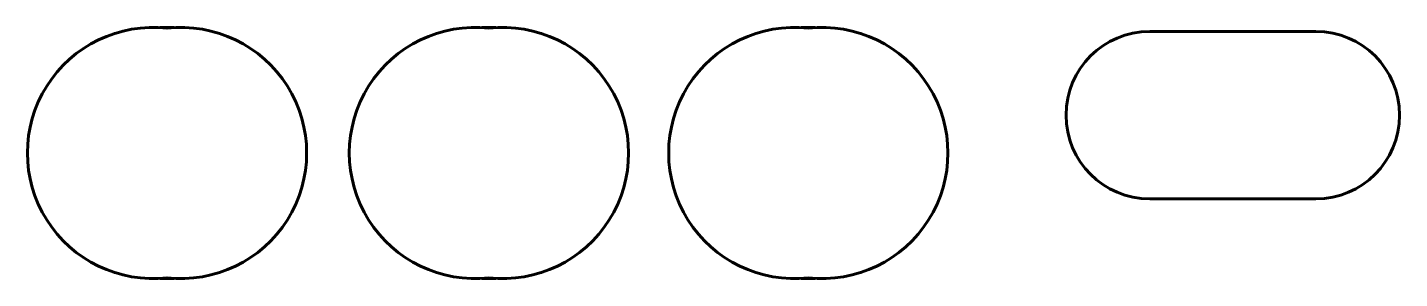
# Model space of a CAD drawing. Header units: millimetres. Extents: x 809.7 to 908.1, y -5.8 to 12.2.
import ezdxf

# ---------------------------------------------------------------- set-up
doc = ezdxf.new("R2010")
doc.units = ezdxf.units.MM
doc.linetypes.add('K5LT_BASIC', pattern=[0])

msp = doc.modelspace()

# ---------------------------------------------------------------- linework, layer by layer
at = {"color": 150, "linetype": 'K5LT_BASIC', "lineweight": 60, "true_color": 0x0080ff}
for p, q in [((890.154, 11.888), (902.079, 11.888)), ((890.154, -0.112), (902.079, -0.112))]:
    msp.add_line(p, q, dxfattribs=at)
for centre, radius, start, end in [((818.65, 3.173), 9, 83.52532, 276.47468), ((819.658, 3.173), 9, 86.74595, 93.21029), ((820.68, 3.173), 9, 263.48135, 96.51865), ((841.741, 3.173), 9, 83.52532, 276.47468), ((842.749, 3.173), 9, 86.74595, 93.21029), ((843.77, 3.173), 9, 263.48135, 96.51865), ((864.65, 3.173), 9, 83.52532, 276.47468), ((865.658, 3.173), 9, 86.74595, 93.21029), ((866.68, 3.173), 9, 263.48135, 96.51865), ((890.154, 5.888), 6, 90, 270), ((902.079, 5.888), 6, 270, 90), ((896.079, 5.888), 6, 270, 270.75889), ((819.658, 3.173), 9, 266.78971, 273.25405), ((842.749, 3.173), 9, 266.78971, 273.25405), ((865.658, 3.173), 9, 266.78971, 273.25405)]:
    msp.add_arc(centre, radius, start, end, dxfattribs=at)

doc.saveas('drawing.dxf')
